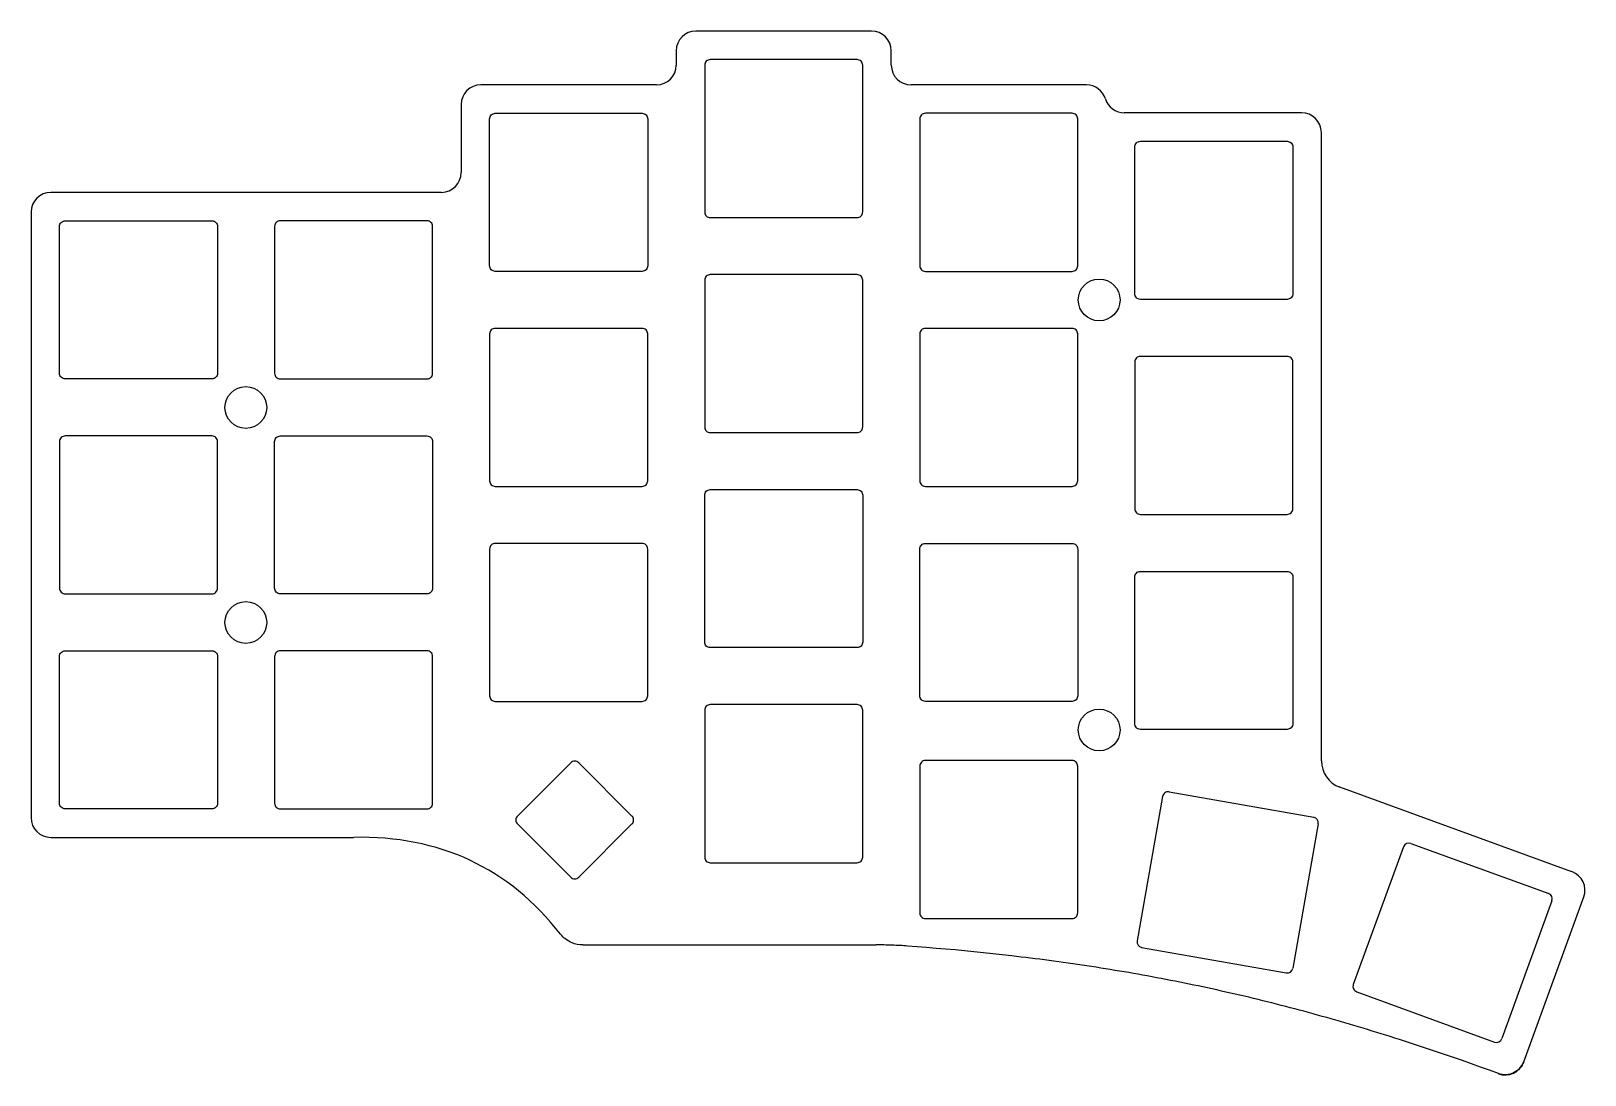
# Model space of a CAD drawing. Header units: millimetres. Extents: x -58 to 80, y -56 to 36.
import ezdxf

# ---------------------------------------------------------------- set-up
doc = ezdxf.new("R2010")
doc.units = ezdxf.units.MM
doc.layers.get('0').update_dxf_attribs({"linetype": 'CONTINUOUS'})

msp = doc.modelspace()

# ---------------------------------------------------------------- linework, layer by layer
for p, q in [((16.84, 36.19), (1.29, 36.19)), ((-0.46, 34.44), (-0.46, 33.17)), ((18.59, 33.17), (18.59, 34.44)), ((-2.21, 31.42), (-17.76, 31.42)), ((35.89, 31.42), (20.34, 31.42)), ((-19.51, 29.67), (-19.51, 23.65)), ((54.94, 28.95), (39.23, 28.95)), ((56.69, -28.46), (56.69, 27.2)), ((-21.26, 21.9), (-55.86, 21.9)), ((-57.61, 20.15), (-57.61, -33.5)), ((42.62, -31.62), (40.37, -44.42)), ((43.2, -31.21), (56.01, -33.47)), ((78.89, -38.29), (58.33, -30.8)), ((56.41, -34.05), (54.15, -46.85)), ((-55.86, -35.25), (-29.04, -35.25)), ((64.61, -35.78), (76.83, -40.22)), ((63.97, -36.08), (59.52, -48.29)), ((77.12, -40.86), (72.68, -53.08)), ((74.62, -55.13), (79.93, -40.53)), ((-8.74, -44.78), (17.26, -44.78)), ((20.88, -44.94), (20.04, -44.88)), ((21.72, -45.01), (20.88, -44.94)), ((22.56, -45.08), (21.72, -45.01)), ((23.4, -45.15), (22.56, -45.08)), ((24.24, -45.22), (23.4, -45.15)), ((25.08, -45.3), (24.24, -45.22)), ((25.91, -45.38), (25.08, -45.3)), ((26.75, -45.47), (25.91, -45.38)), ((40.77, -45), (53.57, -47.26)), ((27.59, -45.56), (26.75, -45.47)), ((28.42, -45.65), (27.59, -45.56)), ((29.26, -45.75), (28.42, -45.65)), ((29.67, -45.8), (29.26, -45.75)), ((30.09, -45.85), (29.67, -45.8)), ((30.51, -45.9), (30.09, -45.85)), ((30.92, -45.95), (30.51, -45.9)), ((31.34, -46), (30.92, -45.95)), ((31.75, -46.05), (31.34, -46)), ((32.17, -46.11), (31.75, -46.05)), ((32.59, -46.16), (32.17, -46.11)), ((33, -46.22), (32.59, -46.16)), ((33.42, -46.27), (33, -46.22)), ((33.83, -46.33), (33.42, -46.27)), ((34.25, -46.39), (33.83, -46.33)), ((34.66, -46.45), (34.25, -46.39)), ((35.08, -46.51), (34.66, -46.45)), ((35.49, -46.57), (35.08, -46.51)), ((35.91, -46.63), (35.49, -46.57)), ((36.32, -46.7), (35.91, -46.63)), ((36.73, -46.76), (36.32, -46.7)), ((37.15, -46.83), (36.73, -46.76)), ((37.56, -46.89), (37.15, -46.83)), ((37.97, -46.96), (37.56, -46.89)), ((38.39, -47.03), (37.97, -46.96)), ((38.8, -47.09), (38.39, -47.03)), ((39.21, -47.16), (38.8, -47.09)), ((39.63, -47.23), (39.21, -47.16)), ((40.04, -47.31), (39.63, -47.23)), ((40.45, -47.38), (40.04, -47.31)), ((40.86, -47.45), (40.45, -47.38)), ((41.27, -47.53), (40.86, -47.45)), ((41.69, -47.6), (41.27, -47.53)), ((42.1, -47.68), (41.69, -47.6)), ((42.51, -47.76), (42.1, -47.68)), ((42.92, -47.84), (42.51, -47.76)), ((43.33, -47.92), (42.92, -47.84)), ((43.74, -48), (43.33, -47.92)), ((44.15, -48.08), (43.74, -48)), ((44.56, -48.16), (44.15, -48.08)), ((44.97, -48.24), (44.56, -48.16)), ((45.38, -48.33), (44.97, -48.24)), ((45.79, -48.41), (45.38, -48.33)), ((46.2, -48.5), (45.79, -48.41)), ((46.61, -48.59), (46.2, -48.5)), ((47.02, -48.68), (46.61, -48.59)), ((47.42, -48.77), (47.02, -48.68)), ((47.83, -48.86), (47.42, -48.77)), ((48.24, -48.95), (47.83, -48.86)), ((48.65, -49.04), (48.24, -48.95)), ((49.06, -49.14), (48.65, -49.04)), ((49.46, -49.23), (49.06, -49.14)), ((49.87, -49.33), (49.46, -49.23)), ((50.28, -49.42), (49.87, -49.33)), ((50.69, -49.52), (50.28, -49.42)), ((51.09, -49.62), (50.69, -49.52)), ((59.82, -48.93), (72.04, -53.38)), ((51.5, -49.72), (51.09, -49.62)), ((51.9, -49.82), (51.5, -49.72)), ((52.31, -49.92), (51.9, -49.82)), ((52.72, -50.03), (52.31, -49.92)), ((53.12, -50.13), (52.72, -50.03)), ((53.53, -50.23), (53.12, -50.13)), ((53.93, -50.34), (53.53, -50.23)), ((54.34, -50.45), (53.93, -50.34)), ((54.74, -50.56), (54.34, -50.45)), ((55.15, -50.66), (54.74, -50.56)), ((55.55, -50.77), (55.15, -50.66)), ((55.96, -50.88), (55.55, -50.77)), ((56.36, -51), (55.96, -50.88)), ((56.76, -51.11), (56.36, -51)), ((57.17, -51.22), (56.76, -51.11)), ((57.57, -51.34), (57.17, -51.22)), ((57.97, -51.45), (57.57, -51.34)), ((58.38, -51.57), (57.97, -51.45)), ((58.78, -51.68), (58.38, -51.57)), ((59.18, -51.8), (58.78, -51.68)), ((59.58, -51.92), (59.18, -51.8)), ((59.99, -52.04), (59.58, -51.92)), ((60.39, -52.16), (59.99, -52.04)), ((60.79, -52.28), (60.39, -52.16)), ((61.19, -52.41), (60.79, -52.28)), ((61.59, -52.53), (61.19, -52.41)), ((62, -52.65), (61.59, -52.53)), ((62.4, -52.78), (62, -52.65)), ((62.8, -52.9), (62.4, -52.78)), ((63.2, -53.03), (62.8, -52.9)), ((63.6, -53.16), (63.2, -53.03)), ((64.4, -53.42), (63.6, -53.16)), ((65.2, -53.68), (64.4, -53.42)), ((66, -53.94), (65.2, -53.68)), ((66.8, -54.21), (66, -53.94)), ((67.6, -54.48), (66.8, -54.21)), ((68.39, -54.76), (67.6, -54.48)), ((69.19, -55.03), (68.39, -54.76)), ((69.99, -55.31), (69.19, -55.03)), ((70.78, -55.6), (69.99, -55.31)), ((71.58, -55.88), (70.78, -55.6)), ((72.37, -56.17), (71.58, -55.88))]:
    msp.add_line(p, q)
for points in [[(2.56, 19.66), (15.56, 19.66, 0.414214), (16.06, 20.16), (16.06, 33.16, 0.414214), (15.56, 33.66), (2.56, 33.66, 0.414214), (2.06, 33.16), (2.06, 20.16, 0.414214)], [(-2.99, 28.4), (-2.99, 15.4, -0.414214), (-3.49, 14.9), (-16.49, 14.9, -0.414214), (-16.99, 15.4), (-16.99, 28.4, -0.414214), (-16.49, 28.9), (-3.49, 28.9, -0.414214)], [(35.11, 28.4, 0.414214), (34.61, 28.9), (21.61, 28.9, 0.414214), (21.11, 28.4), (21.11, 15.4, 0.414214), (21.61, 14.9), (34.61, 14.9, 0.414214), (35.11, 15.4)], [(40.66, 26.42), (53.66, 26.42, -0.414214), (54.16, 25.92), (54.16, 12.92, -0.414214), (53.66, 12.42), (40.66, 12.42, -0.414214), (40.16, 12.92), (40.16, 25.92, -0.414214)], [(-41.09, 18.88), (-41.09, 5.87, -0.414214), (-41.59, 5.37), (-54.59, 5.37, -0.414214), (-55.09, 5.87), (-55.09, 18.88, -0.414214), (-54.59, 19.38), (-41.59, 19.38, -0.414214)], [(-35.54, 5.37), (-22.54, 5.37, 0.414214), (-22.04, 5.87), (-22.04, 18.88, 0.414214), (-22.54, 19.38), (-35.54, 19.38, 0.414214), (-36.04, 18.88), (-36.04, 5.87, 0.414214)], [(16.06, 14.11, 0.414214), (15.56, 14.61), (2.56, 14.61, 0.414214), (2.06, 14.11), (2.06, 1.11, 0.414214), (2.56, 0.61), (15.56, 0.61, 0.414214), (16.06, 1.11)], [(-16.99, 9.35), (-16.99, -3.65, 0.414214), (-16.49, -4.15), (-3.49, -4.15, 0.414214), (-2.99, -3.65), (-2.99, 9.35, 0.414214), (-3.49, 9.85), (-16.49, 9.85, 0.414214)], [(35.11, 9.35, 0.414214), (34.61, 9.85), (21.61, 9.85, 0.414214), (21.11, 9.35), (21.11, -3.65, 0.414214), (21.61, -4.15), (34.61, -4.15, 0.414214), (35.11, -3.65)], [(40.16, -6.13, 0.414214), (40.66, -6.63), (53.66, -6.63, 0.414214), (54.16, -6.13), (54.16, 6.87, 0.414214), (53.66, 7.37), (40.66, 7.37, 0.414214), (40.16, 6.87)], [(-54.59, 0.32, 0.414214), (-55.09, -0.18), (-55.09, -13.17, 0.414214), (-54.59, -13.67), (-41.59, -13.67, 0.414214), (-41.09, -13.17), (-41.09, -0.18, 0.414214), (-41.59, 0.32)], [(-35.54, 0.32), (-22.54, 0.32, -0.414214), (-22.04, -0.18), (-22.04, -13.17, -0.414214), (-22.54, -13.67), (-35.54, -13.67, -0.414214), (-36.04, -13.17), (-36.04, -0.18, -0.414214)], [(2.56, -4.44), (15.56, -4.44, -0.414214), (16.06, -4.94), (16.06, -17.94, -0.414214), (15.56, -18.44), (2.56, -18.44, -0.414214), (2.06, -17.94), (2.06, -4.94, -0.414214)], [(-3.49, -23.2, 0.414214), (-2.99, -22.7), (-2.99, -9.7, 0.414214), (-3.49, -9.2), (-16.49, -9.2, 0.414214), (-16.99, -9.7), (-16.99, -22.7, 0.414214), (-16.49, -23.2)], [(35.11, -9.7), (35.11, -22.7, -0.414214), (34.61, -23.2), (21.61, -23.2, -0.414214), (21.11, -22.7), (21.11, -9.7, -0.414214), (21.61, -9.2), (34.61, -9.2, -0.414214)], [(54.16, -12.18), (54.16, -25.18, -0.414214), (53.66, -25.68), (40.66, -25.68, -0.414214), (40.16, -25.18), (40.16, -12.18, -0.414214), (40.66, -11.68), (53.66, -11.68, -0.414214)], [(-41.09, -19.22), (-41.09, -32.23, -0.414214), (-41.59, -32.73), (-54.59, -32.73, -0.414214), (-55.09, -32.23), (-55.09, -19.22, -0.414214), (-54.59, -18.72), (-41.59, -18.72, -0.414214)], [(-22.04, -19.22, 0.414214), (-22.54, -18.72), (-35.54, -18.72, 0.414214), (-36.04, -19.22), (-36.04, -32.23, 0.414214), (-35.54, -32.73), (-22.54, -32.73, 0.414214), (-22.04, -32.23)], [(2.06, -23.99), (2.06, -36.99, 0.414214), (2.56, -37.49), (15.56, -37.49, 0.414214), (16.06, -36.99), (16.06, -23.99, 0.414214), (15.56, -23.49), (2.56, -23.49, 0.414214)], [(-9.8, -28.64), (-14.52, -33.36, 0.414214), (-14.52, -34.06), (-9.8, -38.78, 0.414214), (-9.09, -38.78), (-4.38, -34.06, 0.414214), (-4.38, -33.36), (-9.09, -28.64, 0.414214)], [(21.61, -42.44), (34.61, -42.44, 0.414214), (35.11, -41.94), (35.11, -28.94, 0.414214), (34.61, -28.44), (21.61, -28.44, 0.414214), (21.11, -28.94), (21.11, -41.94, 0.414214)]]:
    msp.add_lwpolyline(points, format="xyb", close=True)
for centre in [(37.01, 12.37), (-38.59, 2.84), (-38.59, -16.21), (37.01, -25.73)]:
    msp.add_circle(centre, 1.85)
for centre, radius, start, end in [((54.94, 27.2), 1.75, 0, 90), ((59.19, -28.46), 2.5, 180, 250), ((43.12, -31.71), 0.5, 80, 170), ((55.92, -33.96), 0.5, -10, 80), ((64.44, -36.25), 0.5, 70, 160), ((78.29, -39.93), 1.75, -20, 70), ((76.65, -40.69), 0.5, -20, 70), ((40.86, -44.51), 0.5, 170, 260), ((53.66, -46.77), 0.5, 260, 350), ((59.99, -48.46), 0.5, 160, 250), ((72.21, -52.91), 0.5, 250, 340), ((72.97, -54.55), 1.75, 250.2721, 340)]:
    msp.add_arc(centre, radius, start, end)
for points in [[(1.29, 36.19), (0.32, 36.19), (-0.46, 35.4), (-0.46, 34.44)], [(18.59, 34.44), (18.59, 35.4), (17.8, 36.19), (16.84, 36.19)], [(-2.21, 31.42), (-1.25, 31.42), (-0.46, 32.21), (-0.46, 33.17)], [(18.59, 33.17), (18.59, 32.21), (19.37, 31.42), (20.34, 31.42)], [(-17.76, 31.42), (-18.73, 31.42), (-19.51, 30.64), (-19.51, 29.67)], [(37.56, 30.19), (37.34, 30.92), (36.66, 31.42), (35.89, 31.42)], [(37.56, 30.19), (37.79, 29.45), (38.47, 28.95), (39.23, 28.95)], [(-21.26, 21.9), (-20.3, 21.9), (-19.51, 22.68), (-19.51, 23.65)], [(-55.86, 21.9), (-56.83, 21.9), (-57.61, 21.12), (-57.61, 20.15)], [(-57.61, -33.5), (-57.61, -34.47), (-56.83, -35.25), (-55.86, -35.25)], [(-10.71, -43.82), (-15.31, -37.95), (-21.42, -35.09), (-29.04, -35.25)]]:
    msp.add_open_spline(points, degree=3)
for points, knots in [([(-8.74, -44.78), (-9.06, -44.78), (-9.39, -44.71), (-9.69, -44.59), (-9.89, -44.51), (-10.07, -44.4), (-10.25, -44.27), (-10.42, -44.14), (-10.57, -43.99), (-10.71, -43.82)], [0, 0, 0, 0, 1, 1, 1, 2, 2, 2, 3, 3, 3, 3]), ([(20.04, -44.88), (19.58, -44.84), (19.11, -44.82), (18.65, -44.8), (18.19, -44.78), (17.73, -44.78), (17.26, -44.78)], [0, 0, 0, 0, 1, 1, 1, 2, 2, 2, 2]), ([(74.62, -55.13), (74.54, -55.34), (74.42, -55.54), (74.27, -55.71), (74.12, -55.88), (73.93, -56.01), (73.72, -56.11), (73.52, -56.21), (73.3, -56.27), (73.07, -56.28), (72.95, -56.29), (72.83, -56.28), (72.71, -56.26), (72.6, -56.24), (72.48, -56.21), (72.37, -56.17)], [0, 0, 0, 0, 1, 1, 1, 2, 2, 2, 3, 3, 3, 4, 4, 4, 5, 5, 5, 5])]:
    msp.add_open_spline(points, degree=3, knots=knots)

doc.saveas('drawing.dxf')
